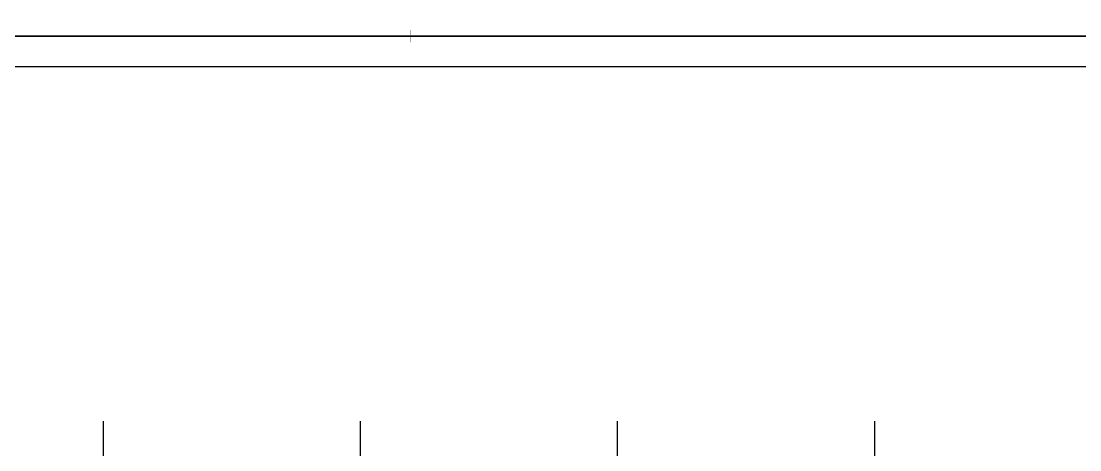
# Model space of a CAD drawing. Extents: x -2209072 to 495824, y -92434 to 572724.
# Drawn here: x 111164 to 145753, y 242583 to 256599 of the extents above; entities that cross this region are included whole.
import ezdxf

# ---------------------------------------------------------------- set-up
doc = ezdxf.new("R2010")
doc.units = 0
doc.header["$LTSCALE"] = 1000
doc.header["$MEASUREMENT"] = 0
doc.linetypes.add('X-104 6#7#平面$0$DOTE', pattern=[2.42, 2, -0.2, 0.02, -0.2])
doc.layers.get('0').update_dxf_attribs({"linetype": 'CONTINUOUS'})
doc.layers.add('6#7#幕墙$0$04-不打印_辅助线', color=165, linetype='CONTINUOUS', plot=False)
doc.layers.add('X-104 6#7#平面$0$A_AXIS-轴线', color=36, linetype='X-104 6#7#平面$0$DOTE')

# ---------------------------------------------------------------- blocks, each defined once
blk = doc.blocks.new('图框-A1')
for points, const_width in [([(0, 0), (841, 0), (841, 594), (0, 594)], 0.05), ([(766, 584), (25, 584), (25, 10), (766, 10)], 0.5)]:
    blk.add_lwpolyline(points, close=True, dxfattribs=dict(const_width=const_width))
at = {"const_width": 0.05}
for points in [[(420.5, 594), (420.5, 592)], [(420.5, 0), (420.5, 2)]]:
    blk.add_lwpolyline(points, dxfattribs=at)
blk = doc.blocks.new('*U1303')
at = {"layer": 'X-104 6#7#平面$0$A_AXIS-轴线'}
for p, q in [((16800, 25700), (16800, -6500)), ((25200, 25700), (25200, -6500)), ((33600, 25700), (33600, -6500)), ((42000, 25700), (42000, -6500))]:
    blk.add_line(p, q, dxfattribs=at)
blk = doc.blocks.new('6#7#幕墙')
at = {"layer": '6#7#幕墙$0$04-不打印_辅助线'}
for points in [[(81834, 315510), (165934, 315510), (165934, 256110), (81834, 256110)], [(81834, 256110), (165934, 256110), (165934, 196710), (81834, 196710)]]:
    blk.add_lwpolyline(points, close=True, dxfattribs=at)
blk = doc.blocks.new('X-104 6#7#平面')
for name, p in [('6#7#幕墙', (0, 0)), ('*U1303', (97040, 217823))]:
    blk.add_blockref(name, p)
at = {"xscale": 100, "yscale": 100, "zscale": 100}
for p in [(81834, 256111), (81834, 196711)]:
    blk.add_blockref('图框-A1', p, dxfattribs=at)

msp = doc.modelspace()

# ---------------------------------------------------------------- block references
msp.add_blockref('X-104 6#7#平面', (0, 0))

doc.saveas('drawing.dxf')
